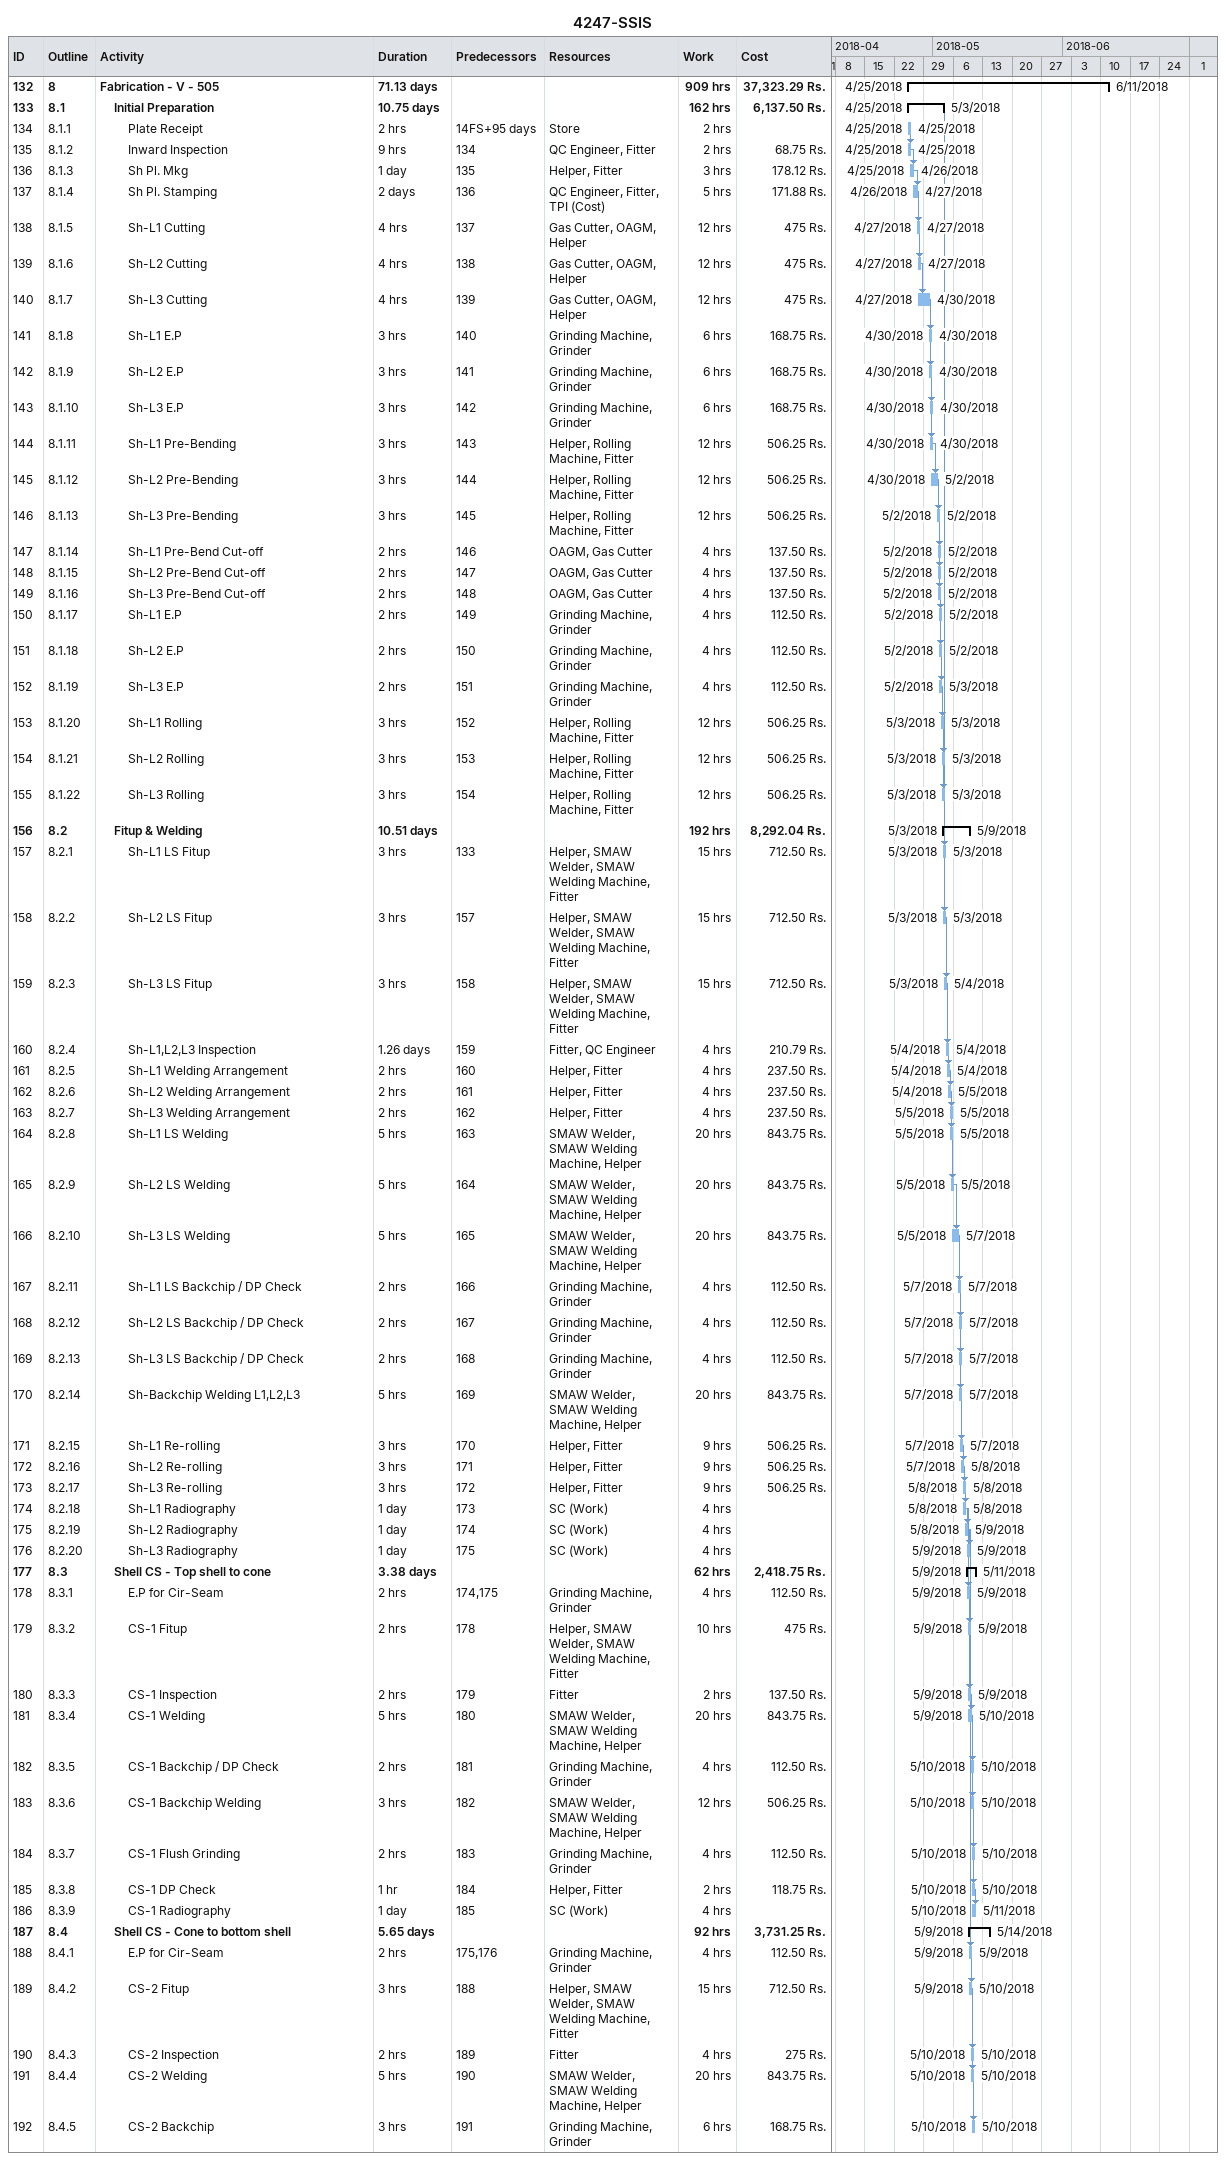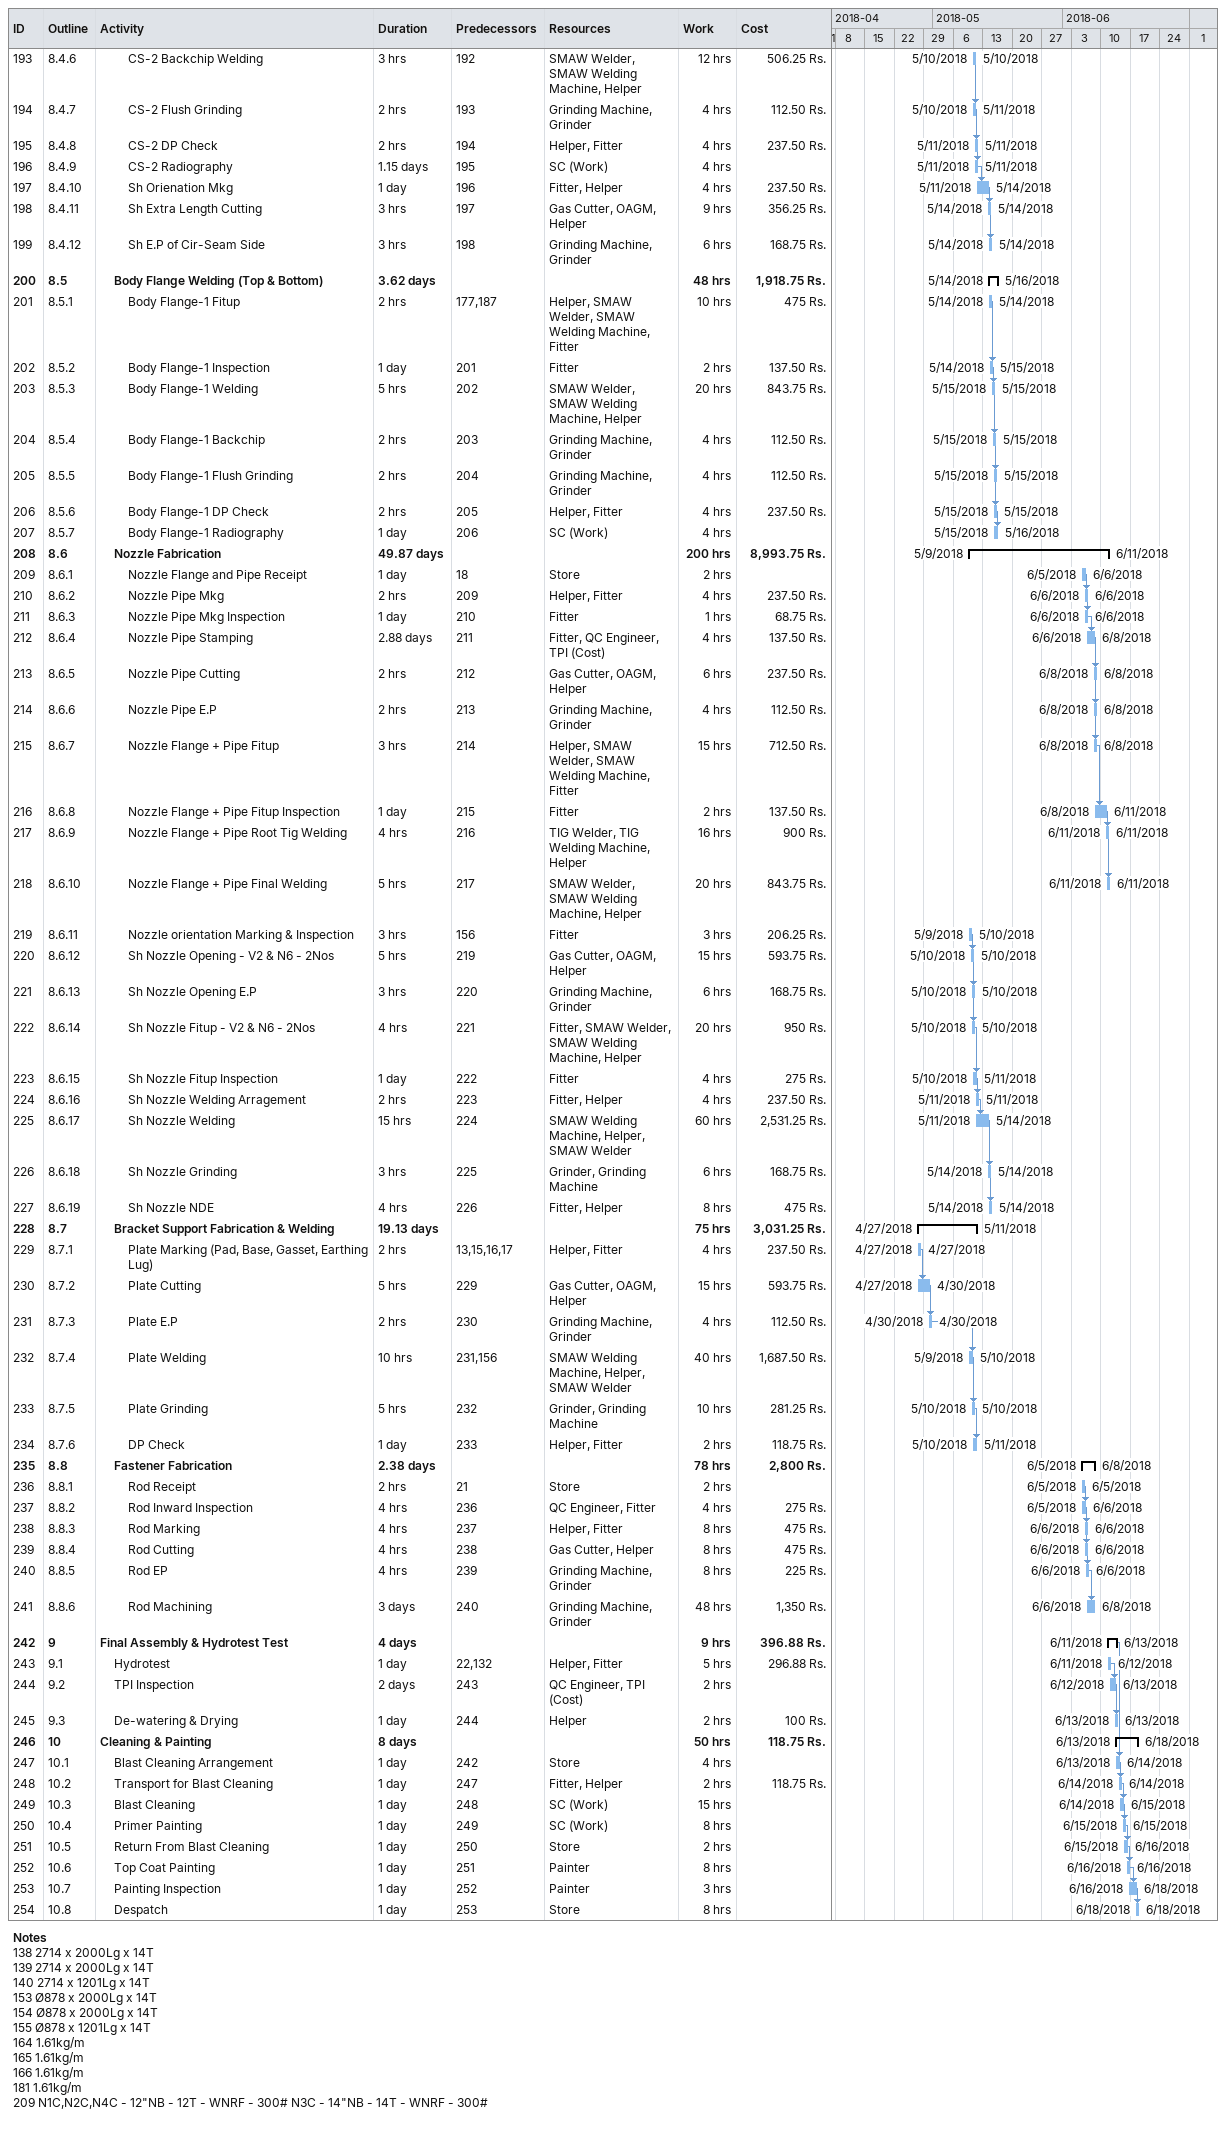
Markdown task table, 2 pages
4247-SSIS

| ID | WBS | Task | Duration | Start | Finish | Predecessors | Resources | Work (h) | Cost (Rs.) |
|---|---|---|---|---|---|---|---|---|---|
| 132 | 8 | **Fabrication - V - 505** | 71.13d | 2018-04-25 | 2018-06-11 |  |  | 909 | 37323.29 |
| 133 | 8.1 | **Initial Preparation** | 10.75d | 2018-04-25 | 2018-05-03 |  |  | 162 | 6137.50 |
| 134 | 8.1.1 | Plate Receipt | 2h | 2018-04-25 | 2018-04-25 | 14FS+95d | Store | 2 |  |
| 135 | 8.1.2 | Inward Inspection | 9h | 2018-04-25 | 2018-04-25 | 134 | QC Engineer, Fitter | 2 | 68.75 |
| 136 | 8.1.3 | Sh Pl. Mkg | 1d | 2018-04-25 | 2018-04-26 | 135 | Helper, Fitter | 3 | 178.12 |
| 137 | 8.1.4 | Sh Pl. Stamping | 2d | 2018-04-26 | 2018-04-27 | 136 | QC Engineer, Fitter, TPI (Cost) | 5 | 171.88 |
| 138 | 8.1.5 | Sh-L1 Cutting | 4h | 2018-04-27 | 2018-04-27 | 137 | Gas Cutter, OAGM, Helper | 12 | 475 |
| 139 | 8.1.6 | Sh-L2 Cutting | 4h | 2018-04-27 | 2018-04-27 | 138 | Gas Cutter, OAGM, Helper | 12 | 475 |
| 140 | 8.1.7 | Sh-L3 Cutting | 4h | 2018-04-27 | 2018-04-30 | 139 | Gas Cutter, OAGM, Helper | 12 | 475 |
| 141 | 8.1.8 | Sh-L1 E.P | 3h | 2018-04-30 | 2018-04-30 | 140 | Grinding Machine, Grinder | 6 | 168.75 |
| 142 | 8.1.9 | Sh-L2 E.P | 3h | 2018-04-30 | 2018-04-30 | 141 | Grinding Machine, Grinder | 6 | 168.75 |
| 143 | 8.1.10 | Sh-L3 E.P | 3h | 2018-04-30 | 2018-04-30 | 142 | Grinding Machine, Grinder | 6 | 168.75 |
| 144 | 8.1.11 | Sh-L1 Pre-Bending | 3h | 2018-04-30 | 2018-04-30 | 143 | Helper, Rolling Machine, Fitter | 12 | 506.25 |
| 145 | 8.1.12 | Sh-L2 Pre-Bending | 3h | 2018-04-30 | 2018-05-02 | 144 | Helper, Rolling Machine, Fitter | 12 | 506.25 |
| 146 | 8.1.13 | Sh-L3 Pre-Bending | 3h | 2018-05-02 | 2018-05-02 | 145 | Helper, Rolling Machine, Fitter | 12 | 506.25 |
| 147 | 8.1.14 | Sh-L1 Pre-Bend Cut-off | 2h | 2018-05-02 | 2018-05-02 | 146 | OAGM, Gas Cutter | 4 | 137.50 |
| 148 | 8.1.15 | Sh-L2 Pre-Bend Cut-off | 2h | 2018-05-02 | 2018-05-02 | 147 | OAGM, Gas Cutter | 4 | 137.50 |
| 149 | 8.1.16 | Sh-L3 Pre-Bend Cut-off | 2h | 2018-05-02 | 2018-05-02 | 148 | OAGM, Gas Cutter | 4 | 137.50 |
| 150 | 8.1.17 | Sh-L1 E.P | 2h | 2018-05-02 | 2018-05-02 | 149 | Grinding Machine, Grinder | 4 | 112.50 |
| 151 | 8.1.18 | Sh-L2 E.P | 2h | 2018-05-02 | 2018-05-02 | 150 | Grinding Machine, Grinder | 4 | 112.50 |
| 152 | 8.1.19 | Sh-L3 E.P | 2h | 2018-05-02 | 2018-05-03 | 151 | Grinding Machine, Grinder | 4 | 112.50 |
| 153 | 8.1.20 | Sh-L1 Rolling | 3h | 2018-05-03 | 2018-05-03 | 152 | Helper, Rolling Machine, Fitter | 12 | 506.25 |
| 154 | 8.1.21 | Sh-L2 Rolling | 3h | 2018-05-03 | 2018-05-03 | 153 | Helper, Rolling Machine, Fitter | 12 | 506.25 |
| 155 | 8.1.22 | Sh-L3 Rolling | 3h | 2018-05-03 | 2018-05-03 | 154 | Helper, Rolling Machine, Fitter | 12 | 506.25 |
| 156 | 8.2 | **Fitup & Welding** | 10.51d | 2018-05-03 | 2018-05-09 |  |  | 192 | 8292.04 |
| 157 | 8.2.1 | Sh-L1 LS Fitup | 3h | 2018-05-03 | 2018-05-03 | 133 | Helper, SMAW Welder, SMAW Welding Machine, Fitter | 15 | 712.50 |
| 158 | 8.2.2 | Sh-L2 LS Fitup | 3h | 2018-05-03 | 2018-05-03 | 157 | Helper, SMAW Welder, SMAW Welding Machine, Fitter | 15 | 712.50 |
| 159 | 8.2.3 | Sh-L3 LS Fitup | 3h | 2018-05-03 | 2018-05-04 | 158 | Helper, SMAW Welder, SMAW Welding Machine, Fitter | 15 | 712.50 |
| 160 | 8.2.4 | Sh-L1,L2,L3 Inspection | 1.26d | 2018-05-04 | 2018-05-04 | 159 | Fitter, QC Engineer | 4 | 210.79 |
| 161 | 8.2.5 | Sh-L1 Welding Arrangement | 2h | 2018-05-04 | 2018-05-04 | 160 | Helper, Fitter | 4 | 237.50 |
| 162 | 8.2.6 | Sh-L2 Welding Arrangement | 2h | 2018-05-04 | 2018-05-05 | 161 | Helper, Fitter | 4 | 237.50 |
| 163 | 8.2.7 | Sh-L3 Welding Arrangement | 2h | 2018-05-05 | 2018-05-05 | 162 | Helper, Fitter | 4 | 237.50 |
| 164 | 8.2.8 | Sh-L1 LS Welding | 5h | 2018-05-05 | 2018-05-05 | 163 | SMAW Welder, SMAW Welding Machine, Helper | 20 | 843.75 |
| 165 | 8.2.9 | Sh-L2 LS Welding | 5h | 2018-05-05 | 2018-05-05 | 164 | SMAW Welder, SMAW Welding Machine, Helper | 20 | 843.75 |
| 166 | 8.2.10 | Sh-L3 LS Welding | 5h | 2018-05-05 | 2018-05-07 | 165 | SMAW Welder, SMAW Welding Machine, Helper | 20 | 843.75 |
| 167 | 8.2.11 | Sh-L1 LS Backchip / DP Check | 2h | 2018-05-07 | 2018-05-07 | 166 | Grinding Machine, Grinder | 4 | 112.50 |
| 168 | 8.2.12 | Sh-L2 LS Backchip / DP Check | 2h | 2018-05-07 | 2018-05-07 | 167 | Grinding Machine, Grinder | 4 | 112.50 |
| 169 | 8.2.13 | Sh-L3 LS Backchip / DP Check | 2h | 2018-05-07 | 2018-05-07 | 168 | Grinding Machine, Grinder | 4 | 112.50 |
| 170 | 8.2.14 | Sh-Backchip Welding L1,L2,L3 | 5h | 2018-05-07 | 2018-05-07 | 169 | SMAW Welder, SMAW Welding Machine, Helper | 20 | 843.75 |
| 171 | 8.2.15 | Sh-L1 Re-rolling | 3h | 2018-05-07 | 2018-05-07 | 170 | Helper, Fitter | 9 | 506.25 |
| 172 | 8.2.16 | Sh-L2 Re-rolling | 3h | 2018-05-07 | 2018-05-08 | 171 | Helper, Fitter | 9 | 506.25 |
| 173 | 8.2.17 | Sh-L3 Re-rolling | 3h | 2018-05-08 | 2018-05-08 | 172 | Helper, Fitter | 9 | 506.25 |
| 174 | 8.2.18 | Sh-L1 Radiography | 1d | 2018-05-08 | 2018-05-08 | 173 | SC (Work) | 4 |  |
| 175 | 8.2.19 | Sh-L2 Radiography | 1d | 2018-05-08 | 2018-05-09 | 174 | SC (Work) | 4 |  |
| 176 | 8.2.20 | Sh-L3 Radiography | 1d | 2018-05-09 | 2018-05-09 | 175 | SC (Work) | 4 |  |
| 177 | 8.3 | **Shell CS - Top shell to cone** | 3.38d | 2018-05-09 | 2018-05-11 |  |  | 62 | 2418.75 |
| 178 | 8.3.1 | E.P for Cir-Seam | 2h | 2018-05-09 | 2018-05-09 | 174, 175 | Grinding Machine, Grinder | 4 | 112.50 |
| 179 | 8.3.2 | CS-1 Fitup | 2h | 2018-05-09 | 2018-05-09 | 178 | Helper, SMAW Welder, SMAW Welding Machine, Fitter | 10 | 475 |
| 180 | 8.3.3 | CS-1 Inspection | 2h | 2018-05-09 | 2018-05-09 | 179 | Fitter | 2 | 137.50 |
| 181 | 8.3.4 | CS-1 Welding | 5h | 2018-05-09 | 2018-05-10 | 180 | SMAW Welder, SMAW Welding Machine, Helper | 20 | 843.75 |
| 182 | 8.3.5 | CS-1 Backchip / DP Check | 2h | 2018-05-10 | 2018-05-10 | 181 | Grinding Machine, Grinder | 4 | 112.50 |
| 183 | 8.3.6 | CS-1 Backchip Welding | 3h | 2018-05-10 | 2018-05-10 | 182 | SMAW Welder, SMAW Welding Machine, Helper | 12 | 506.25 |
| 184 | 8.3.7 | CS-1 Flush Grinding | 2h | 2018-05-10 | 2018-05-10 | 183 | Grinding Machine, Grinder | 4 | 112.50 |
| 185 | 8.3.8 | CS-1 DP Check | 1h | 2018-05-10 | 2018-05-10 | 184 | Helper, Fitter | 2 | 118.75 |
| 186 | 8.3.9 | CS-1 Radiography | 1d | 2018-05-10 | 2018-05-11 | 185 | SC (Work) | 4 |  |
| 187 | 8.4 | **Shell CS - Cone to bottom shell** | 5.65d | 2018-05-09 | 2018-05-14 |  |  | 92 | 3731.25 |
| 188 | 8.4.1 | E.P for Cir-Seam | 2h | 2018-05-09 | 2018-05-09 | 175, 176 | Grinding Machine, Grinder | 4 | 112.50 |
| 189 | 8.4.2 | CS-2 Fitup | 3h | 2018-05-09 | 2018-05-10 | 188 | Helper, SMAW Welder, SMAW Welding Machine, Fitter | 15 | 712.50 |
| 190 | 8.4.3 | CS-2 Inspection | 2h | 2018-05-10 | 2018-05-10 | 189 | Fitter | 4 | 275 |
| 191 | 8.4.4 | CS-2 Welding | 5h | 2018-05-10 | 2018-05-10 | 190 | SMAW Welder, SMAW Welding Machine, Helper | 20 | 843.75 |
| 192 | 8.4.5 | CS-2 Backchip | 3h | 2018-05-10 | 2018-05-10 | 191 | Grinding Machine, Grinder | 6 | 168.75 |
| 193 | 8.4.6 | CS-2 Backchip Welding | 3h | 2018-05-10 | 2018-05-10 | 192 | SMAW Welder, SMAW Welding Machine, Helper | 12 | 506.25 |
| 194 | 8.4.7 | CS-2 Flush Grinding | 2h | 2018-05-10 | 2018-05-11 | 193 | Grinding Machine, Grinder | 4 | 112.50 |
| 195 | 8.4.8 | CS-2 DP Check | 2h | 2018-05-11 | 2018-05-11 | 194 | Helper, Fitter | 4 | 237.50 |
| 196 | 8.4.9 | CS-2 Radiography | 1.15d | 2018-05-11 | 2018-05-11 | 195 | SC (Work) | 4 |  |
| 197 | 8.4.10 | Sh Orienation Mkg | 1d | 2018-05-11 | 2018-05-14 | 196 | Fitter, Helper | 4 | 237.50 |
| 198 | 8.4.11 | Sh Extra Length Cutting | 3h | 2018-05-14 | 2018-05-14 | 197 | Gas Cutter, OAGM, Helper | 9 | 356.25 |
| 199 | 8.4.12 | Sh E.P of Cir-Seam Side | 3h | 2018-05-14 | 2018-05-14 | 198 | Grinding Machine, Grinder | 6 | 168.75 |
| 200 | 8.5 | **Body Flange Welding (Top & Bottom)** | 3.62d | 2018-05-14 | 2018-05-16 |  |  | 48 | 1918.75 |
| 201 | 8.5.1 | Body Flange-1 Fitup | 2h | 2018-05-14 | 2018-05-14 | 177, 187 | Helper, SMAW Welder, SMAW Welding Machine, Fitter | 10 | 475 |
| 202 | 8.5.2 | Body Flange-1 Inspection | 1d | 2018-05-14 | 2018-05-15 | 201 | Fitter | 2 | 137.50 |
| 203 | 8.5.3 | Body Flange-1 Welding | 5h | 2018-05-15 | 2018-05-15 | 202 | SMAW Welder, SMAW Welding Machine, Helper | 20 | 843.75 |
| 204 | 8.5.4 | Body Flange-1 Backchip | 2h | 2018-05-15 | 2018-05-15 | 203 | Grinding Machine, Grinder | 4 | 112.50 |
| 205 | 8.5.5 | Body Flange-1 Flush Grinding | 2h | 2018-05-15 | 2018-05-15 | 204 | Grinding Machine, Grinder | 4 | 112.50 |
| 206 | 8.5.6 | Body Flange-1 DP Check | 2h | 2018-05-15 | 2018-05-15 | 205 | Helper, Fitter | 4 | 237.50 |
| 207 | 8.5.7 | Body Flange-1 Radiography | 1d | 2018-05-15 | 2018-05-16 | 206 | SC (Work) | 4 |  |
| 208 | 8.6 | **Nozzle Fabrication** | 49.87d | 2018-05-09 | 2018-06-11 |  |  | 200 | 8993.75 |
| 209 | 8.6.1 | Nozzle Flange and Pipe Receipt | 1d | 2018-06-05 | 2018-06-06 | 18 | Store | 2 |  |
| 210 | 8.6.2 | Nozzle Pipe Mkg | 2h | 2018-06-06 | 2018-06-06 | 209 | Helper, Fitter | 4 | 237.50 |
| 211 | 8.6.3 | Nozzle Pipe Mkg Inspection | 1d | 2018-06-06 | 2018-06-06 | 210 | Fitter | 1 | 68.75 |
| 212 | 8.6.4 | Nozzle Pipe Stamping | 2.88d | 2018-06-06 | 2018-06-08 | 211 | Fitter, QC Engineer, TPI (Cost) | 4 | 137.50 |
| 213 | 8.6.5 | Nozzle Pipe Cutting | 2h | 2018-06-08 | 2018-06-08 | 212 | Gas Cutter, OAGM, Helper | 6 | 237.50 |
| 214 | 8.6.6 | Nozzle Pipe E.P | 2h | 2018-06-08 | 2018-06-08 | 213 | Grinding Machine, Grinder | 4 | 112.50 |
| 215 | 8.6.7 | Nozzle Flange + Pipe Fitup | 3h | 2018-06-08 | 2018-06-08 | 214 | Helper, SMAW Welder, SMAW Welding Machine, Fitter | 15 | 712.50 |
| 216 | 8.6.8 | Nozzle Flange + Pipe Fitup Inspection | 1d | 2018-06-08 | 2018-06-11 | 215 | Fitter | 2 | 137.50 |
| 217 | 8.6.9 | Nozzle Flange + Pipe Root Tig Welding | 4h | 2018-06-11 | 2018-06-11 | 216 | TIG Welder, TIG Welding Machine, Helper | 16 | 900 |
| 218 | 8.6.10 | Nozzle Flange + Pipe Final Welding | 5h | 2018-06-11 | 2018-06-11 | 217 | SMAW Welder, SMAW Welding Machine, Helper | 20 | 843.75 |
| 219 | 8.6.11 | Nozzle orientation Marking & Inspection | 3h | 2018-05-09 | 2018-05-10 | 156 | Fitter | 3 | 206.25 |
| 220 | 8.6.12 | Sh Nozzle Opening - V2 & N6 - 2Nos | 5h | 2018-05-10 | 2018-05-10 | 219 | Gas Cutter, OAGM, Helper | 15 | 593.75 |
| 221 | 8.6.13 | Sh Nozzle Opening E.P | 3h | 2018-05-10 | 2018-05-10 | 220 | Grinding Machine, Grinder | 6 | 168.75 |
| 222 | 8.6.14 | Sh Nozzle Fitup - V2 & N6 - 2Nos | 4h | 2018-05-10 | 2018-05-10 | 221 | Fitter, SMAW Welder, SMAW Welding Machine, Helper | 20 | 950 |
| 223 | 8.6.15 | Sh Nozzle Fitup Inspection | 1d | 2018-05-10 | 2018-05-11 | 222 | Fitter | 4 | 275 |
| 224 | 8.6.16 | Sh Nozzle Welding Arragement | 2h | 2018-05-11 | 2018-05-11 | 223 | Fitter, Helper | 4 | 237.50 |
| 225 | 8.6.17 | Sh Nozzle Welding | 15h | 2018-05-11 | 2018-05-14 | 224 | SMAW Welding Machine, Helper, SMAW Welder | 60 | 2531.25 |
| 226 | 8.6.18 | Sh Nozzle Grinding | 3h | 2018-05-14 | 2018-05-14 | 225 | Grinder, Grinding Machine | 6 | 168.75 |
| 227 | 8.6.19 | Sh Nozzle NDE | 4h | 2018-05-14 | 2018-05-14 | 226 | Fitter, Helper | 8 | 475 |
| 228 | 8.7 | **Bracket Support Fabrication & Welding** | 19.13d | 2018-04-27 | 2018-05-11 |  |  | 75 | 3031.25 |
| 229 | 8.7.1 | Plate Marking (Pad, Base, Gasset, Earthing Lug) | 2h | 2018-04-27 | 2018-04-27 | 13, 15, 16, 17 | Helper, Fitter | 4 | 237.50 |
| 230 | 8.7.2 | Plate Cutting | 5h | 2018-04-27 | 2018-04-30 | 229 | Gas Cutter, OAGM, Helper | 15 | 593.75 |
| 231 | 8.7.3 | Plate E.P | 2h | 2018-04-30 | 2018-04-30 | 230 | Grinding Machine, Grinder | 4 | 112.50 |
| 232 | 8.7.4 | Plate Welding | 10h | 2018-05-09 | 2018-05-10 | 231, 156 | SMAW Welding Machine, Helper, SMAW Welder | 40 | 1687.50 |
| 233 | 8.7.5 | Plate Grinding | 5h | 2018-05-10 | 2018-05-10 | 232 | Grinder, Grinding Machine | 10 | 281.25 |
| 234 | 8.7.6 | DP Check | 1d | 2018-05-10 | 2018-05-11 | 233 | Helper, Fitter | 2 | 118.75 |
| 235 | 8.8 | **Fastener Fabrication** | 2.38d | 2018-06-05 | 2018-06-08 |  |  | 78 | 2800 |
| 236 | 8.8.1 | Rod Receipt | 2h | 2018-06-05 | 2018-06-05 | 21 | Store | 2 |  |
| 237 | 8.8.2 | Rod Inward Inspection | 4h | 2018-06-05 | 2018-06-06 | 236 | QC Engineer, Fitter | 4 | 275 |
| 238 | 8.8.3 | Rod Marking | 4h | 2018-06-06 | 2018-06-06 | 237 | Helper, Fitter | 8 | 475 |
| 239 | 8.8.4 | Rod Cutting | 4h | 2018-06-06 | 2018-06-06 | 238 | Gas Cutter, Helper | 8 | 475 |
| 240 | 8.8.5 | Rod EP | 4h | 2018-06-06 | 2018-06-06 | 239 | Grinding Machine, Grinder | 8 | 225 |
| 241 | 8.8.6 | Rod Machining | 3d | 2018-06-06 | 2018-06-08 | 240 | Grinding Machine, Grinder | 48 | 1350 |
| 242 | 9 | **Final Assembly & Hydrotest Test** | 4d | 2018-06-11 | 2018-06-13 |  |  | 9 | 396.88 |
| 243 | 9.1 | Hydrotest | 1d | 2018-06-11 | 2018-06-12 | 22, 132 | Helper, Fitter | 5 | 296.88 |
| 244 | 9.2 | TPI Inspection | 2d | 2018-06-12 | 2018-06-13 | 243 | QC Engineer, TPI (Cost) | 2 |  |
| 245 | 9.3 | De-watering & Drying | 1d | 2018-06-13 | 2018-06-13 | 244 | Helper | 2 | 100 |
| 246 | 10 | **Cleaning & Painting** | 8d | 2018-06-13 | 2018-06-18 |  |  | 50 | 118.75 |
| 247 | 10.1 | Blast Cleaning Arrangement | 1d | 2018-06-13 | 2018-06-14 | 242 | Store | 4 |  |
| 248 | 10.2 | Transport for Blast Cleaning | 1d | 2018-06-14 | 2018-06-14 | 247 | Fitter, Helper | 2 | 118.75 |
| 249 | 10.3 | Blast Cleaning | 1d | 2018-06-14 | 2018-06-15 | 248 | SC (Work) | 15 |  |
| 250 | 10.4 | Primer Painting | 1d | 2018-06-15 | 2018-06-15 | 249 | SC (Work) | 8 |  |
| 251 | 10.5 | Return From Blast Cleaning | 1d | 2018-06-15 | 2018-06-16 | 250 | Store | 2 |  |
| 252 | 10.6 | Top Coat Painting | 1d | 2018-06-16 | 2018-06-16 | 251 | Painter | 8 |  |
| 253 | 10.7 | Painting Inspection | 1d | 2018-06-16 | 2018-06-18 | 252 | Painter | 3 |  |
| 254 | 10.8 | Despatch | 1d | 2018-06-18 | 2018-06-18 | 253 | Store | 8 |  |

Notes
- 138: 2714 x 2000Lg x 14T
- 139: 2714 x 2000Lg x 14T
- 140: 2714 x 1201Lg x 14T
- 153: Ø878 x 2000Lg x 14T
- 154: Ø878 x 2000Lg x 14T
- 155: Ø878 x 1201Lg x 14T
- 164: 1.61kg/m
- 165: 1.61kg/m
- 166: 1.61kg/m
- 181: 1.61kg/m
- 209: N1C,N2C,N4C - 12"NB - 12T - WNRF - 300# N3C - 14"NB - 14T - WNRF - 300#
